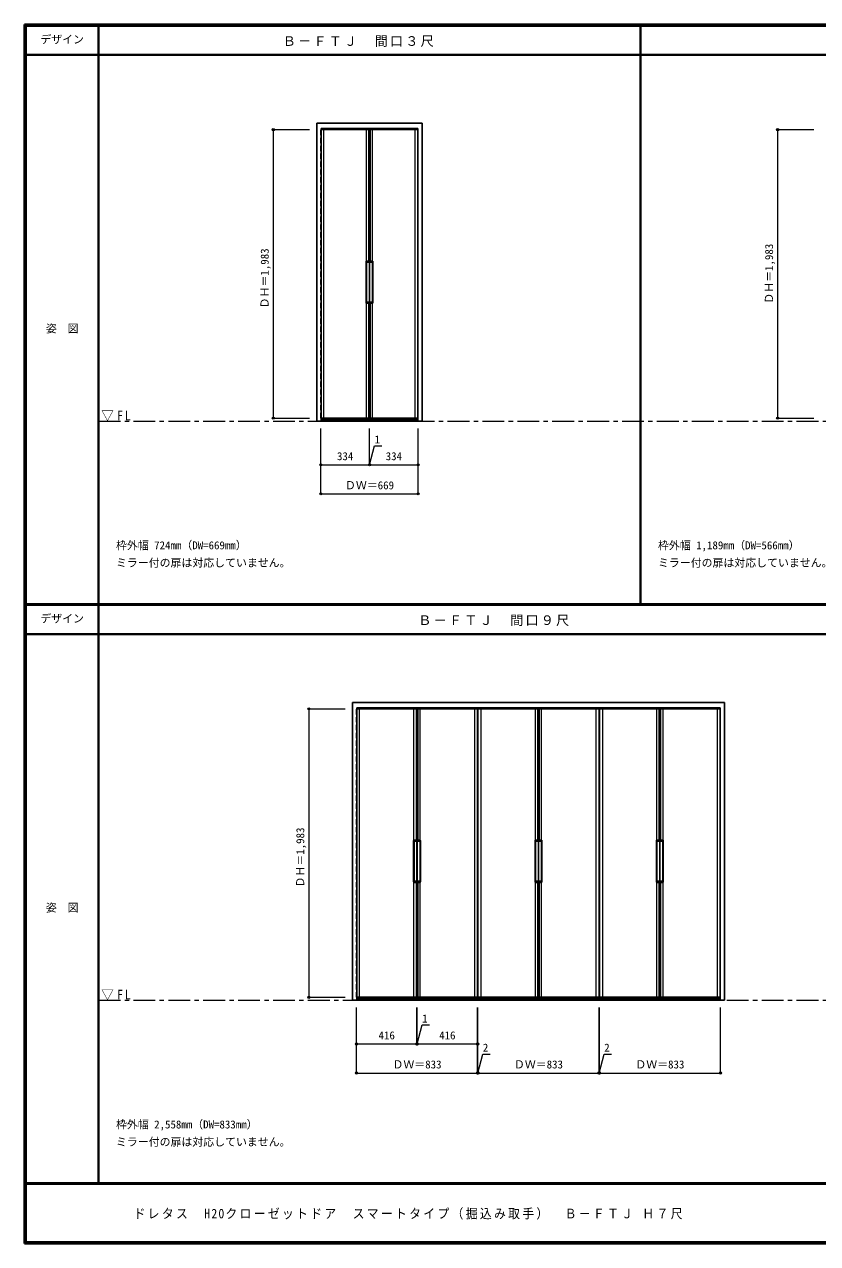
# Model space of a CAD drawing. Units: millimetres, scale not verified. Extents: x -6000 to 5700, y -4307 to 4260.
# Drawn here: x -6000 to -546, y -4205 to 4175 of the extents above; entities that cross this region are included whole.
import ezdxf
from ezdxf.enums import TextEntityAlignment as Align

# ---------------------------------------------------------------- set-up
doc = ezdxf.new("R2010")
doc.units = ezdxf.units.MM
doc.header["$LTSCALE"] = 30
doc.header["$PDMODE"] = 32
doc.header["$PDSIZE"] = 15
doc.linetypes.add('CHAIN1', pattern=[8, 5, -1, 1, -1])
doc.linetypes.add('DASHED1', pattern=[1.8, 1.2, -0.6])
for name, color, linetype in [('0-0_補助線', 7, 'Continuous'), ('0-A_文字', 7, 'Continuous'), ('F-A_文字', 7, 'Continuous')]:
    doc.layers.add(name, color=color, linetype=linetype)
for name, color, linetype, lineweight in [('0-1_通り芯', 7, 'CHAIN1', 18), ('0-2_扉', 3, 'Continuous', 25), ('0-3_仕上げ', 7, 'Continuous', 18), ('0-4_枠', 3, 'Continuous', 25), ('0-B_寸法', 7, 'Continuous', 9), ('F-1_枠', 6, 'Continuous', 40)]:
    doc.layers.add(name, color=color, linetype=linetype, lineweight=lineweight)
doc.styles.add('ＭＳ ゴシック', font='')
doc.styles.get('ＭＳ ゴシック').set_extended_font_data('MS Gothic')

msp = doc.modelspace()

# ---------------------------------------------------------------- linework, layer by layer
at = {"layer": '0-1_通り芯'}
for p, q in [((-5490, 1448), (5700, 1448)), ((-5490, -2532.5), (5700, -2532.5))]:
    msp.add_line(p, q, dxfattribs=at)
at = {"layer": '0-2_扉', "color": 4, "linetype": 'DASHED1', "lineweight": 9}
for p, q in [((-3961.17, 1468.5), (-3961.17, 3451.5)), ((-3958.67, 3451.5), (-3961.17, 3451.5)), ((-3294.67, 3451.5), (-3292.17, 3451.5)), ((-3292.17, 1468.5), (-3292.17, 3451.5)), ((-3958.67, 1468.5), (-3961.17, 1468.5)), ((-3294.67, 1468.5), (-3292.17, 1468.5)), ((-3716.5, -2512), (-3716.5, -529)), ((-3714, -529), (-3716.5, -529)), ((-1216, -529), (-1213.5, -529)), ((-1213.5, -2512), (-1213.5, -529)), ((-3714, -2512), (-3716.5, -2512)), ((-1216, -2512), (-1213.5, -2512))]:
    msp.add_line(p, q, dxfattribs=at)
at = {"layer": '0-2_扉'}
for p, q in [((-3958.67, 3451.5), (-3627.17, 3451.5)), ((-3631.17, 2548.5), (-3631.17, 3451.5)), ((-3627.17, 1468.5), (-3627.17, 3451.5)), ((-3626.17, 3451.5), (-3294.67, 3451.5)), ((-3626.17, 1468.5), (-3626.17, 3451.5)), ((-3622.17, 2548.5), (-3622.17, 3451.5)), ((-3650.17, 2545.5), (-3650.17, 2261.5)), ((-3647.17, 2548.5), (-3627.17, 2548.5)), ((-3647.17, 2537.5), (-3647.17, 2269.5)), ((-3644.17, 2540.5), (-3630.17, 2540.5)), ((-3627.17, 2548.5), (-3627.17, 2543.5)), ((-3627.17, 2543.5), (-3627.17, 2545)), ((-3627.17, 2543.5), (-3627.17, 2545)), ((-3606.17, 2548.5), (-3626.17, 2548.5)), ((-3626.17, 2548.5), (-3626.17, 2543.5)), ((-3626.17, 2543.5), (-3626.17, 2545)), ((-3626.17, 2543.5), (-3626.17, 2545)), ((-3609.17, 2540.5), (-3623.17, 2540.5)), ((-3606.17, 2537.5), (-3606.17, 2269.5)), ((-3603.17, 2545.5), (-3603.17, 2261.5)), ((-3644.17, 2266.5), (-3630.17, 2266.5)), ((-3627.17, 2263.5), (-3627.17, 2262)), ((-3627.17, 2263.5), (-3627.17, 2262)), ((-3627.17, 2263.5), (-3627.17, 2262)), ((-3627.17, 2258.5), (-3627.17, 2263.5)), ((-3626.17, 2263.5), (-3626.17, 2262)), ((-3626.17, 2263.5), (-3626.17, 2262)), ((-3626.17, 2263.5), (-3626.17, 2262)), ((-3626.17, 2258.5), (-3626.17, 2263.5)), ((-3609.17, 2266.5), (-3623.17, 2266.5)), ((-3647.17, 2258.5), (-3627.17, 2258.5)), ((-3631.17, 1468.5), (-3631.17, 2258.5)), ((-3606.17, 2258.5), (-3626.17, 2258.5)), ((-3622.17, 1468.5), (-3622.17, 2258.5)), ((-3958.67, 1468.5), (-3627.17, 1468.5)), ((-3626.17, 1468.5), (-3294.67, 1468.5)), ((-3714, -529), (-3300.5, -529)), ((-3304.5, -1432), (-3304.5, -529)), ((-3300.5, -529), (-3300.5, -2512)), ((-3299.5, -529), (-3299.5, -2512)), ((-3295.5, -1432), (-3295.5, -529)), ((-2881.5, -529), (-2465.5, -529)), ((-2881.5, -529), (-2881.5, -2512)), ((-2469.5, -1432), (-2469.5, -529)), ((-2465.5, -529), (-2465.5, -2512)), ((-2464.5, -529), (-2048.5, -529)), ((-2464.5, -529), (-2464.5, -2512)), ((-2460.5, -1432), (-2460.5, -529)), ((-2048.5, -529), (-2048.5, -2512)), ((-2046.5, -529), (-1630.5, -529)), ((-2046.5, -529), (-2046.5, -2512)), ((-1634.5, -1432), (-1634.5, -529)), ((-1630.5, -529), (-1630.5, -2512)), ((-1629.5, -529), (-1629.5, -2512)), ((-1629.5, -529), (-1216, -529)), ((-1625.5, -1432), (-1625.5, -529)), ((-3323.5, -1435), (-3323.5, -1719)), ((-3320.5, -1432), (-3300.5, -1432)), ((-3320.5, -1443), (-3320.5, -1711)), ((-3317.5, -1440), (-3303.5, -1440)), ((-3300.5, -1432), (-3300.5, -1437)), ((-3300.5, -1437), (-3300.5, -1435.5)), ((-3300.5, -1437), (-3300.5, -1435.5)), ((-3279.5, -1432), (-3299.5, -1432)), ((-3299.5, -1432), (-3299.5, -1437)), ((-3299.5, -1437), (-3299.5, -1435.5)), ((-3299.5, -1437), (-3299.5, -1435.5)), ((-3282.5, -1440), (-3296.5, -1440)), ((-3279.5, -1443), (-3279.5, -1711)), ((-3276.5, -1435), (-3276.5, -1719)), ((-2488.5, -1435), (-2488.5, -1719)), ((-2485.5, -1432), (-2465.5, -1432)), ((-2485.5, -1443), (-2485.5, -1711)), ((-2482.5, -1440), (-2468.5, -1440)), ((-2465.5, -1432), (-2465.5, -1437)), ((-2465.5, -1437), (-2465.5, -1435.5)), ((-2465.5, -1437), (-2465.5, -1435.5)), ((-2444.5, -1432), (-2464.5, -1432)), ((-2464.5, -1432), (-2464.5, -1437)), ((-2464.5, -1437), (-2464.5, -1435.5)), ((-2464.5, -1437), (-2464.5, -1435.5)), ((-2447.5, -1440), (-2461.5, -1440)), ((-2444.5, -1443), (-2444.5, -1711)), ((-2441.5, -1435), (-2441.5, -1719)), ((-1653.5, -1435), (-1653.5, -1719)), ((-1650.5, -1432), (-1630.5, -1432)), ((-1650.5, -1443), (-1650.5, -1711)), ((-1647.5, -1440), (-1633.5, -1440)), ((-1630.5, -1432), (-1630.5, -1437)), ((-1630.5, -1437), (-1630.5, -1435.5)), ((-1630.5, -1437), (-1630.5, -1435.5)), ((-1609.5, -1432), (-1629.5, -1432)), ((-1629.5, -1432), (-1629.5, -1437)), ((-1629.5, -1437), (-1629.5, -1435.5)), ((-1629.5, -1437), (-1629.5, -1435.5)), ((-1612.5, -1440), (-1626.5, -1440)), ((-1609.5, -1443), (-1609.5, -1711)), ((-1606.5, -1435), (-1606.5, -1719)), ((-3320.5, -1722), (-3300.5, -1722)), ((-3317.5, -1714), (-3303.5, -1714)), ((-3304.5, -2512), (-3304.5, -1722)), ((-3300.5, -1717), (-3300.5, -1718.5)), ((-3300.5, -1717), (-3300.5, -1718.5)), ((-3300.5, -1717), (-3300.5, -1718.5)), ((-3300.5, -1722), (-3300.5, -1717)), ((-3299.5, -1717), (-3299.5, -1718.5)), ((-3299.5, -1717), (-3299.5, -1718.5)), ((-3299.5, -1717), (-3299.5, -1718.5)), ((-3299.5, -1722), (-3299.5, -1717)), ((-3279.5, -1722), (-3299.5, -1722)), ((-3282.5, -1714), (-3296.5, -1714)), ((-3295.5, -2512), (-3295.5, -1722)), ((-2485.5, -1722), (-2465.5, -1722)), ((-2482.5, -1714), (-2468.5, -1714)), ((-2469.5, -2512), (-2469.5, -1722)), ((-2465.5, -1717), (-2465.5, -1718.5)), ((-2465.5, -1717), (-2465.5, -1718.5)), ((-2465.5, -1717), (-2465.5, -1718.5)), ((-2465.5, -1722), (-2465.5, -1717)), ((-2464.5, -1717), (-2464.5, -1718.5)), ((-2464.5, -1717), (-2464.5, -1718.5)), ((-2464.5, -1717), (-2464.5, -1718.5)), ((-2464.5, -1722), (-2464.5, -1717)), ((-2444.5, -1722), (-2464.5, -1722)), ((-2447.5, -1714), (-2461.5, -1714)), ((-2460.5, -2512), (-2460.5, -1722)), ((-1650.5, -1722), (-1630.5, -1722)), ((-1647.5, -1714), (-1633.5, -1714)), ((-1634.5, -2512), (-1634.5, -1722)), ((-1630.5, -1717), (-1630.5, -1718.5)), ((-1630.5, -1717), (-1630.5, -1718.5)), ((-1630.5, -1717), (-1630.5, -1718.5)), ((-1630.5, -1722), (-1630.5, -1717)), ((-1629.5, -1717), (-1629.5, -1718.5)), ((-1629.5, -1717), (-1629.5, -1718.5)), ((-1629.5, -1717), (-1629.5, -1718.5)), ((-1629.5, -1722), (-1629.5, -1717)), ((-1609.5, -1722), (-1629.5, -1722)), ((-1612.5, -1714), (-1626.5, -1714)), ((-1625.5, -2512), (-1625.5, -1722)), ((-3714, -2512), (-3300.5, -2512)), ((-3299.5, -2512), (-2883.5, -2512)), ((-2881.5, -2512), (-2465.5, -2512)), ((-2464.5, -2512), (-2048.5, -2512)), ((-2046.5, -2512), (-1630.5, -2512)), ((-1629.5, -2512), (-1216, -2512))]:
    msp.add_line(p, q, dxfattribs=at)
msp.add_lwpolyline([(-3299.5, -529), (-2883.5, -529), (-2883.5, -2512)], dxfattribs=at)
for centre, start, end in [((-3647.17, 2545.5), 90, 180), ((-3644.17, 2537.5), 90, 180), ((-3630.17, 2543.5), 270, 0), ((-3623.17, 2543.5), 180, 270), ((-3609.17, 2537.5), 0, 90), ((-3606.17, 2545.5), 0, 90), ((-3644.17, 2269.5), 180, 270), ((-3630.17, 2263.5), 0, 90), ((-3623.17, 2263.5), 90, 180), ((-3609.17, 2269.5), 270, 0), ((-3647.17, 2261.5), 180, 270), ((-3606.17, 2261.5), 270, 0), ((-3320.5, -1435), 90, 180), ((-3317.5, -1443), 90, 180), ((-3303.5, -1437), 270, 0), ((-3296.5, -1437), 180, 270), ((-3282.5, -1443), 0, 90), ((-3279.5, -1435), 0, 90), ((-2485.5, -1435), 90, 180), ((-2482.5, -1443), 90, 180), ((-2468.5, -1437), 270, 0), ((-2461.5, -1437), 180, 270), ((-2447.5, -1443), 0, 90), ((-2444.5, -1435), 0, 90), ((-1650.5, -1435), 90, 180), ((-1647.5, -1443), 90, 180), ((-1633.5, -1437), 270, 0), ((-1626.5, -1437), 180, 270), ((-1612.5, -1443), 0, 90), ((-1609.5, -1435), 0, 90), ((-3320.5, -1719), 180, 270), ((-3317.5, -1711), 180, 270), ((-3303.5, -1717), 0, 90), ((-3296.5, -1717), 90, 180), ((-3282.5, -1711), 270, 0), ((-3279.5, -1719), 270, 0), ((-2485.5, -1719), 180, 270), ((-2482.5, -1711), 180, 270), ((-2468.5, -1717), 0, 90), ((-2461.5, -1717), 90, 180), ((-2447.5, -1711), 270, 0), ((-2444.5, -1719), 270, 0), ((-1650.5, -1719), 180, 270), ((-1647.5, -1711), 180, 270), ((-1633.5, -1717), 0, 90), ((-1626.5, -1717), 90, 180), ((-1612.5, -1711), 270, 0), ((-1609.5, -1719), 270, 0)]:
    msp.add_arc(centre, 3, start, end, dxfattribs=at)
at = {"layer": '0-3_仕上げ'}
for p, q in [((-3940.17, 1468.5), (-3940.17, 3451.5)), ((-3648.17, 2548.5), (-3648.17, 3451.5)), ((-3605.17, 2548.33), (-3605.17, 3451.5)), ((-3313.17, 1468.5), (-3313.17, 3451.5)), ((-3648.17, 1468.5), (-3648.17, 2258.5)), ((-3605.17, 1468.5), (-3605.17, 2258.67)), ((-3695.5, -2512), (-3695.5, -529)), ((-3321.5, -1432), (-3321.5, -529)), ((-3278.5, -1432.17), (-3278.5, -529)), ((-2904.5, -529), (-2904.5, -2512)), ((-2860.5, -529), (-2860.5, -2512)), ((-2486.5, -1432), (-2486.5, -529)), ((-2443.5, -1432.17), (-2443.5, -529)), ((-2069.5, -529), (-2069.5, -2512)), ((-2025.5, -529), (-2025.5, -2512)), ((-1651.5, -1432), (-1651.5, -529)), ((-1608.5, -1432.17), (-1608.5, -529)), ((-1234.5, -2512), (-1234.5, -529)), ((-3321.5, -2512), (-3321.5, -1722)), ((-3278.5, -2512), (-3278.5, -1721.83)), ((-2486.5, -2512), (-2486.5, -1722)), ((-2443.5, -2512), (-2443.5, -1721.83)), ((-1651.5, -2512), (-1651.5, -1722)), ((-1608.5, -2512), (-1608.5, -1721.83))]:
    msp.add_line(p, q, dxfattribs=at)
at = {"layer": '0-4_枠'}
for p, q in [((-3988.67, 1448), (-3988.67, 3495)), ((-3988.67, 3495), (-3264.67, 3495)), ((-3958.67, 1448), (-3958.67, 3459)), ((-3958.67, 3459), (-3294.67, 3459)), ((-3294.67, 1448), (-3294.67, 3459)), ((-3264.67, 1448), (-3264.67, 3495)), ((-3988.67, 1448), (-3264.67, 1448)), ((-3958.67, 1460), (-3294.67, 1460)), ((-3744, -2532.5), (-3744, -485.5)), ((-3744, -485.5), (-1186, -485.5)), ((-1186, -2532.5), (-1186, -485.5)), ((-3714, -2532.5), (-3714, -521.5)), ((-3714, -521.5), (-1216, -521.5)), ((-1216, -2532.5), (-1216, -521.5)), ((-3744, -2532.5), (-1186, -2532.5)), ((-3714, -2520.5), (-1216, -2520.5))]:
    msp.add_line(p, q, dxfattribs=at)
at = {"layer": '0-B_寸法', "color": 4}
for p, q in [((-4288.67, 3451.5), (-4288.67, 1468.5)), ((-4288.67, 3451.5), (-4038.67, 3451.5)), ((-820.5, 3451.5), (-820.5, 1468.5)), ((-820.5, 3451.5), (-570.5, 3451.5)), ((-4288.67, 1468.5), (-4038.67, 1468.5)), ((-820.5, 1468.5), (-570.5, 1468.5)), ((-3961.17, 948), (-3961.17, 1398)), ((-3292.17, 948), (-3292.17, 1398)), ((-3626.17, 1148), (-3292.17, 1148)), ((-3961.17, 948), (-3292.17, 948)), ((-4044, -529), (-4044, -2512)), ((-4044, -529), (-3794, -529)), ((-4044, -2512), (-3794, -2512)), ((-3716.5, -3032.5), (-3716.5, -2582.5)), ((-2883.5, -3032.5), (-2883.5, -2582.5)), ((-3299.5, -2832.5), (-2883.5, -2832.5)), ((-3716.5, -3032.5), (-2883.5, -3032.5))]:
    msp.add_line(p, q, dxfattribs=at)
for points in [[(-3961.17, 1148), (-3627.17, 1148), (-3627.17, 1398)], [(-3627.17, 1148), (-3626.17, 1148), (-3626.17, 1398)], [(-3626.67, 1148), (-3591.72, 1278.43), (-3540.93, 1278.43)], [(-3716.5, -2832.5), (-3300.5, -2832.5), (-3300.5, -2582.5)], [(-3300.5, -2832.5), (-3299.5, -2832.5), (-3299.5, -2582.5)], [(-2883.5, -3032.5), (-2881.5, -3032.5), (-2881.5, -2582.5)], [(-2881.5, -3032.5), (-2048.5, -3032.5), (-2048.5, -2582.5)], [(-2048.5, -3032.5), (-2046.5, -3032.5), (-2046.5, -2582.5)], [(-2046.5, -3032.5), (-1213.5, -3032.5), (-1213.5, -2582.5)], [(-3300, -2832.5), (-3265.05, -2702.07), (-3214.27, -2702.07)], [(-2882.5, -3032.5), (-2847.55, -2902.07), (-2796.77, -2902.07)], [(-2047.5, -3032.5), (-2012.55, -2902.07), (-1961.77, -2902.07)]]:
    msp.add_lwpolyline(points, dxfattribs=at)
at = {"layer": '0-B_寸法'}
for p in [(-4288.67, 3451.5), (-820.5, 3451.5), (-4288.67, 1468.5), (-820.5, 1468.5), (-3961.17, 1148), (-3627.17, 1148), (-3626.17, 1148), (-3292.17, 1148), (-3961.17, 948), (-3292.17, 948), (-4044, -529), (-4044, -2512), (-3716.5, -2832.5), (-3300.5, -2832.5), (-3299.5, -2832.5), (-2883.5, -2832.5), (-3716.5, -3032.5), (-2883.5, -3032.5), (-2881.5, -3032.5), (-2048.5, -3032.5), (-2046.5, -3032.5), (-1213.5, -3032.5)]:
    msp.add_point(p, dxfattribs=at)
at = {"layer": 'F-1_枠'}
for p, q in [((-6000, 4175), (5700, 4175)), ((-6000, 4175), (-6000, -4205)), ((-6000, 4170), (5700, 4170)), ((-6000, 4165), (5700, 4165)), ((-5995, 4175), (-5995, -4205)), ((-5990, 4175), (-5990, -4205)), ((-5490, 4175), (-5490, -3790)), ((-1763.33, 190.5), (-1763.33, 4175)), ((-6000, 3965), (5700, 3965)), ((-6000, 190.5), (5700, 190.5)), ((-6000, 187.5), (5700, 187.5)), ((-6000, 184.5), (5700, 184.5)), ((-6000, -15.5), (5700, -15.5)), ((5700, -3790), (-6000, -3790)), ((5700, -3795), (-6000, -3795)), ((5700, -4195), (-6000, -4195)), ((5700, -4200), (-6000, -4200)), ((5700, -4205), (-6000, -4205))]:
    msp.add_line(p, q, dxfattribs=at)

# ---------------------------------------------------------------- texts
at = {"layer": '0-0_補助線', "insert": (-5248.75, -4040), "char_height": 65.98, "attachment_point": 7, "style": 'ＭＳ ゴシック'}
msp.add_mtext('\\T1.2;\\W0.9;ドレタス\u3000H20クローゼットドア\u3000スマートタイプ（掘込み取手）\u3000Ｂ－ＦＴＪ\\~Ｈ７尺\\~', dxfattribs=at)
at = {"layer": '0-A_文字', "style": 'ＭＳ ゴシック'}
for s, p in [('枠外幅 724mm（DW=669mm）', (-5370, 550.5)), ('枠外幅 1,189mm（DW=566mm）', (-1643.33, 550.5)), ('ミラー付の扉は対応していません。', (-5370, 430.5)), ('ミラー付の扉は対応していません。', (-1643.33, 430.5)), ('枠外幅 2,558mm（DW=833mm）', (-5370, -3430)), ('ミラー付の扉は対応していません。', (-5370, -3550))]:
    msp.add_text(s, height=54.99, dxfattribs=at).set_placement(p, align=Align.BOTTOM_LEFT)
at = {"layer": '0-A_文字', "char_height": 65.98, "attachment_point": 7, "style": 'ＭＳ ゴシック'}
for s, insert in [('\\T1.17;Ｂ－ＦＴＪ\u3000間口３尺', (-4222.92, 4020)), ('\\T1.26;\\W0.95;▽FL', (-5471.25, 1448)), ('\\T1.17;Ｂ－ＦＴＪ\u3000間口９尺', (-3291.25, 39.5)), ('\\T1.26;\\W0.95;▽FL', (-5471.25, -2532.5))]:
    msp.add_mtext(s, dxfattribs=dict(at, insert=insert))
at = {"layer": '0-B_寸法', "style": 'ＭＳ ゴシック'}
for p in [(-4303.67, 2223.25), (-835.5, 2255.25), (-4059, -1757.25)]:
    msp.add_text('ＤＨ＝1,983', height=54.99, rotation=90, dxfattribs=at).set_placement(p, align=Align.BOTTOM_LEFT)
for s, p in [('1', (-3591.72, 1278.43)), ('334', (-3850.42, 1163)), ('334', (-3515.42, 1163)), ('ＤＷ＝669', (-3795.42, 963)), ('1', (-3265.05, -2702.07)), ('416', (-3564.75, -2817.5)), ('416', (-3147.75, -2817.5)), ('2', (-2847.55, -2902.07)), ('2', (-2012.55, -2902.07)), ('ＤＷ＝833', (-3468.75, -3017.5)), ('ＤＷ＝833', (-2633.75, -3017.5)), ('ＤＷ＝833', (-1798.75, -3017.5))]:
    msp.add_text(s, height=54.99, dxfattribs=at).set_placement(p, align=Align.BOTTOM_LEFT)
at = {"layer": 'F-A_文字', "style": 'ＭＳ ゴシック'}
for s, p in [('デザイン', (-5890, 4027.5)), ('姿\u3000図', (-5852.5, 2040.25)), ('デザイン', (-5890, 47)), ('姿\u3000図', (-5852.5, -1940.25))]:
    msp.add_text(s, height=54.99, dxfattribs=at).set_placement(p, align=Align.BOTTOM_LEFT)

doc.saveas('drawing.dxf')
